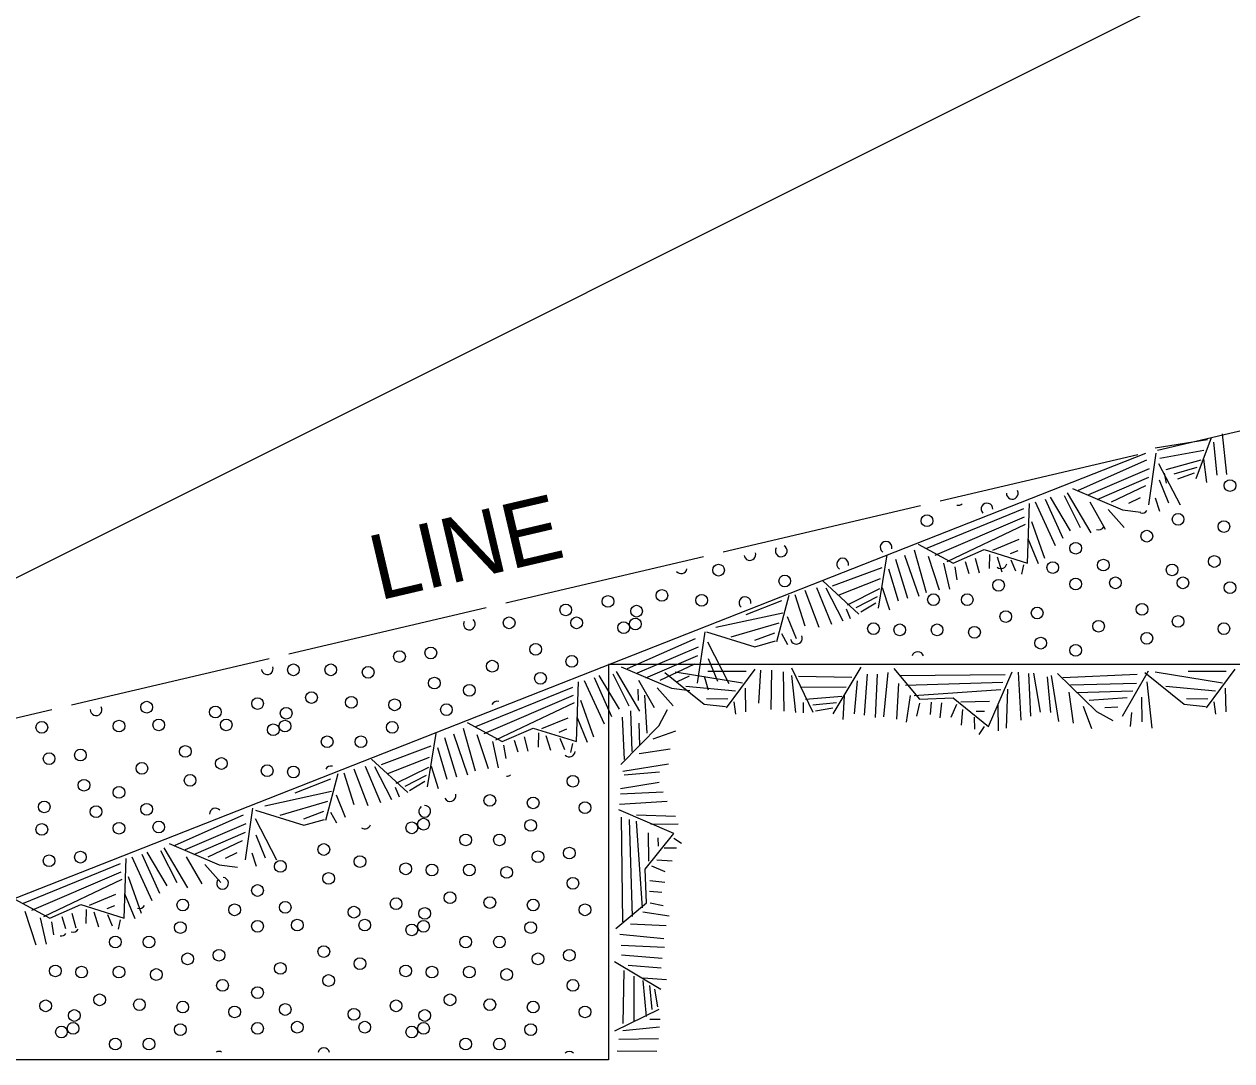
# Model space of a CAD drawing. Extents: x 1007 to 1035.5, y 1000.5 to 1021.5.
# Drawn here: x 1019.033 to 1022.755, y 1002.673 to 1005.869 of the extents above; entities that cross this region are included whole.
import ezdxf

# ---------------------------------------------------------------- set-up
doc = ezdxf.new("R2010")
doc.units = 0
doc.layers.add('Level 1', color=7, linetype='Continuous')

msp = doc.modelspace()

# ---------------------------------------------------------------- linework, layer by layer
at = {"layer": 'Level 1'}
for p, q in [((1016.3883, 1002.8528), (1028.0346, 1008.6768)), ((1014.7103, 1001.4849), (1022.4896, 1004.5465)), ((1025.0903, 1003.8949), (1020.834, 1003.8949)), ((1020.834, 1003.8949), (1020.834, 1002.6762)), ((1020.834, 1002.6762), (1017.7831, 1002.6762))]:
    msp.add_line(p, q, dxfattribs=at)
for points in [[(1023.1341, 1004.6978), (1022.5256, 1004.5549)], [(1022.5188, 1004.5628), (1022.6803, 1004.5888)], [(1022.6909, 1004.5938), (1022.6436, 1004.4674)], [(1022.6986, 1004.5803), (1022.7083, 1004.4785)], [(1022.7256, 1004.606), (1022.7385, 1004.4802)], [(1022.4648, 1004.5407), (1021.8563, 1004.3979)], [(1022.5206, 1004.5459), (1022.4977, 1004.3872)], [(1022.5333, 1004.5313), (1022.6685, 1004.5559)], [(1022.2827, 1004.4322), (1022.4925, 1004.5255)], [(1022.5293, 1004.5148), (1022.5952, 1004.3868)], [(1022.5524, 1004.4963), (1022.6606, 1004.5261)], [(1022.5774, 1004.483), (1022.6486, 1004.5032)], [(1022.6681, 1004.5276), (1022.6764, 1004.4556)], [(1022.3139, 1004.4193), (1022.5013, 1004.4992)], [(1022.3397, 1004.4039), (1022.4993, 1004.4724)], [(1022.5464, 1004.4851), (1022.5527, 1004.4537)], [(1022.5888, 1004.4669), (1022.64, 1004.4854)], [(1022.2635, 1004.4373), (1022.418, 1004.3718), (1022.4747, 1004.3648)], [(1022.3839, 1004.3965), (1022.4903, 1004.4469)], [(1022.531, 1004.4638), (1022.5601, 1004.3936)], [(1021.7881, 1004.2661), (1021.8964, 1004.2074), (1021.9916, 1004.2492), (1022.1254, 1004.2072), (1022.1314, 1004.3912)], [(1022.1488, 1004.3961), (1022.2109, 1004.2619)], [(1022.1798, 1004.4048), (1022.2339, 1004.2844)], [(1022.1945, 1004.4108), (1022.2569, 1004.3069)], [(1022.2377, 1004.4158), (1022.2872, 1004.3176)], [(1022.2473, 1004.4238), (1022.32, 1004.3008)], [(1022.3168, 1004.3968), (1022.3645, 1004.3126)], [(1022.4373, 1004.3927), (1022.4736, 1004.4096)], [(1022.5191, 1004.4091), (1022.5318, 1004.3672)], [(1021.7954, 1004.3836), (1021.187, 1004.2408)], [(1021.8149, 1004.2537), (1022.1143, 1004.3754)], [(1022.3742, 1004.373), (1022.423, 1004.3175)], [(1021.841, 1004.2321), (1022.1161, 1004.3503)], [(1021.8773, 1004.2124), (1022.1189, 1004.3278)], [(1022.1374, 1004.3354), (1022.1778, 1004.2223)], [(1022.0182, 1004.2473), (1022.0995, 1004.2809)], [(1022.1264, 1004.2833), (1022.1584, 1004.2059)], [(1021.7761, 1004.2483), (1021.8133, 1004.1168)], [(1022.0723, 1004.2369), (1022.0961, 1004.2468)], [(1021.1262, 1004.2265), (1020.5177, 1004.0838)], [(1021.6919, 1004.2328), (1021.665, 1004.0682)], [(1021.7184, 1004.2201), (1021.7557, 1004.0992)], [(1021.7464, 1004.2318), (1021.79, 1004.1051)], [(1021.8185, 1004.2293), (1021.8531, 1004.1249)], [(1021.8663, 1004.2078), (1021.8845, 1004.1268)], [(1021.9333, 1004.2122), (1021.9443, 1004.1755)], [(1021.9638, 1004.2224), (1021.9759, 1004.1775)], [(1022.0083, 1004.2344), (1022.0071, 1004.1905)], [(1022.0314, 1004.2264), (1022.0458, 1004.1808)], [(1022.0737, 1004.2181), (1022.0881, 1004.1833)], [(1021.524, 1004.1373), (1021.6773, 1004.1943)], [(1021.6969, 1004.1895), (1021.7263, 1004.0917)], [(1021.901, 1004.1964), (1021.9073, 1004.1557)], [(1022.1128, 1004.2019), (1022.1069, 1004.1737)], [(1021.4745, 1004.132), (1021.5211, 1004.0197)], [(1021.494, 1004.1529), (1021.6055, 1004.05)], [(1021.5031, 1004.1309), (1021.5558, 1004.0294)], [(1021.5444, 1004.1093), (1021.6722, 1004.1598)], [(1021.6773, 1004.132), (1021.6995, 1004.063)], [(1021.3899, 1004.1076), (1021.3516, 1003.9647)], [(1021.4079, 1004.1108), (1021.4393, 1004.0139)], [(1021.439, 1004.1238), (1021.4821, 1004.01)], [(1021.57, 1004.0788), (1021.6703, 1004.129)], [(1021.5971, 1004.0705), (1021.6629, 1004.1043)], [(1020.4568, 1004.0695), (1019.8483, 1003.9267)], [(1021.2585, 1004.049), (1021.3681, 1004.0922)], [(1021.5663, 1004.0665), (1021.5786, 1004.0369)], [(1021.6113, 1004.057), (1021.658, 1004.0851)], [(1021.165, 1004.0099), (1021.3708, 1004.0544)], [(1021.2118, 1003.9807), (1021.3594, 1004.0238)], [(1021.3843, 1004.0429), (1021.4125, 1003.9747)], [(1021.1301, 1003.9959), (1021.1072, 1003.8372)], [(1021.1358, 1003.996), (1021.2848, 1003.9499)], [(1021.285, 1003.9695), (1021.3465, 1003.9928)], [(1021.3669, 1003.9903), (1021.3853, 1003.9569)], [(1020.8922, 1003.8822), (1021.102, 1003.9755)], [(1020.9234, 1003.8693), (1021.1108, 1003.9492)], [(1021.1388, 1003.9648), (1021.2047, 1003.8368)], [(1021.2848, 1003.9499), (1021.3485, 1003.9676)], [(1019.7875, 1003.9124), (1019.179, 1003.7696)], [(1020.9492, 1003.8539), (1021.1088, 1003.9224)], [(1021.1405, 1003.9138), (1021.1696, 1003.8436)], [(1020.8568, 1003.8738), (1020.9295, 1003.7508)], [(1020.873, 1003.8873), (1021.0275, 1003.8218), (1021.0842, 1003.8148)], [(1020.9934, 1003.8465), (1021.0998, 1003.8969)], [(1021.0068, 1003.8699), (1021.1285, 1003.7725)], [(1021.0391, 1003.8723), (1021.2469, 1003.8383)], [(1021.1403, 1003.8743), (1021.2582, 1003.8743)], [(1021.2842, 1003.8807), (1021.1961, 1003.7617)], [(1021.3021, 1003.8771), (1021.2958, 1003.7754)], [(1021.3358, 1003.8778), (1021.3342, 1003.7561)], [(1021.3718, 1003.8724), (1021.3739, 1003.7508)], [(1021.3976, 1003.8847), (1021.4636, 1003.7481)], [(1021.611, 1003.8864), (1021.5256, 1003.7432)], [(1021.695, 1003.87), (1021.6814, 1003.734)], [(1021.7127, 1003.8823), (1021.792, 1003.7879), (1021.8958, 1003.7919), (1022.005, 1003.7038), (1022.078, 1003.8728)], [(1022.096, 1003.8709), (1022.1046, 1003.7234)], [(1022.4968, 1003.8741), (1022.4173, 1003.7348)], [(1022.4865, 1003.8699), (1022.6082, 1003.7725)], [(1022.5188, 1003.8723), (1022.7266, 1003.8383)], [(1022.62, 1003.8743), (1022.7378, 1003.8743)], [(1022.7638, 1003.8807), (1022.6758, 1003.7617)], [(1020.3976, 1003.7161), (1020.5059, 1003.6574), (1020.6011, 1003.6992), (1020.7349, 1003.6572), (1020.7409, 1003.8412)], [(1020.7583, 1003.8461), (1020.8204, 1003.7119)], [(1020.7893, 1003.8548), (1020.8434, 1003.7344)], [(1020.804, 1003.8608), (1020.8664, 1003.7569)], [(1020.8472, 1003.8658), (1020.8967, 1003.7676)], [(1020.9263, 1003.8468), (1020.974, 1003.7626)], [(1021.0468, 1003.8427), (1021.0831, 1003.8596)], [(1021.1286, 1003.8591), (1021.1413, 1003.8172)], [(1021.398, 1003.8608), (1021.4098, 1003.7472)], [(1021.4198, 1003.8592), (1021.5833, 1003.8561)], [(1021.5998, 1003.8444), (1021.5913, 1003.7426)], [(1021.631, 1003.8649), (1021.6213, 1003.7388)], [(1021.6613, 1003.8655), (1021.6555, 1003.7318)], [(1021.7275, 1003.8368), (1021.7214, 1003.727)], [(1021.7331, 1003.8608), (1022.0563, 1003.8643)], [(1021.7494, 1003.8312), (1022.0487, 1003.8403)], [(1022.128, 1003.8677), (1022.1342, 1003.7358)], [(1022.1438, 1003.8679), (1022.1638, 1003.7483)], [(1022.1859, 1003.8568), (1022.1959, 1003.7473)], [(1022.1978, 1003.8608), (1022.2203, 1003.7195)], [(1022.2178, 1003.8672), (1022.3375, 1003.7497), (1022.3877, 1003.7224)], [(1022.2338, 1003.8554), (1022.4632, 1003.8654)], [(1022.2581, 1003.832), (1022.4616, 1003.8377)], [(1022.4934, 1003.842), (1022.5079, 1003.6988)], [(1020.4244, 1003.7037), (1020.7238, 1003.8254)], [(1020.4505, 1003.6821), (1020.7256, 1003.8003)], [(1020.9258, 1003.7843), (1020.9248, 1003.8187)], [(1020.9533, 1003.6835), (1020.9453, 1003.801)], [(1020.9837, 1003.823), (1021.0325, 1003.7675)], [(1021.0719, 1003.8278), (1021.2251, 1003.8139)], [(1021.2553, 1003.8225), (1021.2564, 1003.7487)], [(1021.4285, 1003.8256), (1021.5659, 1003.8258)], [(1021.4411, 1003.7878), (1021.5528, 1003.7978)], [(1021.5605, 1003.798), (1021.5558, 1003.7257)], [(1021.764, 1003.7993), (1021.7514, 1003.7173)], [(1021.776, 1003.7996), (1022.0431, 1003.8183)], [(1022.0632, 1003.8187), (1022.0592, 1003.6987)], [(1022.2525, 1003.81), (1022.2661, 1003.7143)], [(1022.2764, 1003.8083), (1022.45, 1003.8135)], [(1022.5516, 1003.8278), (1022.7048, 1003.8139)], [(1022.7349, 1003.8225), (1022.7361, 1003.7487)], [(1020.4868, 1003.6624), (1020.7284, 1003.7778)], [(1020.7469, 1003.7854), (1020.7873, 1003.6723)], [(1021.1285, 1003.7725), (1021.1943, 1003.7656)], [(1021.1359, 1003.7906), (1021.2017, 1003.7897)], [(1021.2198, 1003.78), (1021.2247, 1003.7422)], [(1021.4332, 1003.7778), (1021.4338, 1003.7458)], [(1021.4633, 1003.7703), (1021.5369, 1003.7775)], [(1021.4716, 1003.7524), (1021.5253, 1003.7615)], [(1021.7923, 1003.776), (1021.7832, 1003.7358)], [(1021.8281, 1003.7788), (1021.8248, 1003.7407)], [(1021.8602, 1003.7772), (1021.855, 1003.731)], [(1021.906, 1003.772), (1021.8888, 1003.7317)], [(1021.9198, 1003.7804), (1022.0078, 1003.7819)], [(1022.0338, 1003.7742), (1022.0352, 1003.6905)], [(1022.2972, 1003.7668), (1022.3223, 1003.6973)], [(1022.3148, 1003.7852), (1022.4323, 1003.7931)], [(1022.3631, 1003.762), (1022.4031, 1003.7645)], [(1022.4763, 1003.7939), (1022.4778, 1003.7179)], [(1022.6082, 1003.7725), (1022.674, 1003.7656)], [(1022.6156, 1003.7906), (1022.6813, 1003.7897)], [(1022.6994, 1003.78), (1022.7043, 1003.7422)], [(1019.1182, 1003.7553), (1018.5098, 1003.6125)], [(1020.6277, 1003.6973), (1020.709, 1003.7309)], [(1020.7359, 1003.7333), (1020.7679, 1003.6559)], [(1020.8712, 1003.5864), (1020.9888, 1003.7062), (1021.0159, 1003.7563)], [(1020.8829, 1003.6024), (1020.8773, 1003.7323)], [(1020.9063, 1003.6268), (1020.9028, 1003.7523)], [(1021.9246, 1003.7562), (1021.9212, 1003.7083)], [(1021.9608, 1003.7328), (1021.9615, 1003.6953)], [(1021.9665, 1003.7509), (1021.9922, 1003.7513)], [(1022.4452, 1003.7473), (1022.4417, 1003.7037)], [(1020.3856, 1003.6983), (1020.4228, 1003.5668)], [(1020.6178, 1003.6844), (1020.6166, 1003.6405)], [(1020.6818, 1003.6869), (1020.7056, 1003.6968)], [(1020.9301, 1003.6451), (1020.928, 1003.7145)], [(1020.9715, 1003.6658), (1021.041, 1003.6909)], [(1021.9913, 1003.7035), (1021.9754, 1003.6793)], [(1020.3014, 1003.6828), (1020.2745, 1003.5182)], [(1020.3279, 1003.6701), (1020.3652, 1003.5492)], [(1020.3559, 1003.6818), (1020.3995, 1003.5551)], [(1020.428, 1003.6793), (1020.4626, 1003.5749)], [(1020.4758, 1003.6578), (1020.494, 1003.5768)], [(1020.5105, 1003.6464), (1020.5168, 1003.6057)], [(1020.5428, 1003.6622), (1020.5538, 1003.6255)], [(1020.5733, 1003.6724), (1020.5854, 1003.6275)], [(1020.6409, 1003.6764), (1020.6553, 1003.6308)], [(1020.6832, 1003.6681), (1020.6976, 1003.6333)], [(1020.7223, 1003.6519), (1020.7164, 1003.6237)], [(1020.1335, 1003.5873), (1020.2868, 1003.6443)], [(1020.1539, 1003.5593), (1020.2817, 1003.6098)], [(1020.3064, 1003.6395), (1020.3358, 1003.5417)], [(1020.9283, 1003.6212), (1021.0242, 1003.6348)], [(1020.0485, 1003.5738), (1020.0916, 1003.46)], [(1020.084, 1003.582), (1020.1306, 1003.4697)], [(1020.1035, 1003.6029), (1020.215, 1003.5)], [(1020.1126, 1003.5809), (1020.1653, 1003.4794)], [(1020.1795, 1003.5288), (1020.2798, 1003.579)], [(1020.2868, 1003.582), (1020.309, 1003.513)], [(1020.8777, 1003.5664), (1021.0188, 1003.5889)], [(1019.868, 1003.499), (1019.9776, 1003.5422)], [(1019.9994, 1003.5576), (1019.9611, 1003.4147)], [(1020.0174, 1003.5608), (1020.0488, 1003.4639)], [(1020.2066, 1003.5205), (1020.2724, 1003.5543)], [(1020.2208, 1003.507), (1020.2675, 1003.5351)], [(1020.8816, 1003.5546), (1020.9912, 1003.5646)], [(1019.7745, 1003.4599), (1019.9803, 1003.5044)], [(1020.1758, 1003.5165), (1020.1881, 1003.4869)], [(1020.8705, 1003.5125), (1020.99, 1003.5325)], [(1020.8707, 1003.4967), (1021.0025, 1003.5028)], [(1019.8213, 1003.4307), (1019.9689, 1003.4738)], [(1019.9938, 1003.4929), (1020.022, 1003.4247)], [(1020.8674, 1003.4647), (1021.015, 1003.4733)], [(1019.4983, 1003.3381), (1019.7082, 1003.4314)], [(1019.7363, 1003.4518), (1019.7133, 1003.2931)], [(1019.7453, 1003.446), (1019.8943, 1003.3999)], [(1019.8945, 1003.4195), (1019.956, 1003.4428)], [(1019.9764, 1003.4403), (1019.9948, 1003.4069)], [(1020.8562, 1003.0813), (1020.9504, 1003.1607), (1020.9465, 1003.2645), (1021.0347, 1003.3737), (1020.8657, 1003.4467)], [(1020.8776, 1003.1018), (1020.874, 1003.4249)], [(1020.9197, 1003.4318), (1021.0397, 1003.4278)], [(1019.5296, 1003.3252), (1019.7169, 1003.4051)], [(1019.7449, 1003.4208), (1019.8108, 1003.2928)], [(1019.8943, 1003.3999), (1019.958, 1003.4176)], [(1020.9072, 1003.1181), (1020.8981, 1003.4173)], [(1020.9388, 1003.1447), (1020.9201, 1003.4118)], [(1020.9642, 1003.4024), (1021.0479, 1003.4038)], [(1019.5553, 1003.3098), (1019.7149, 1003.3783)], [(1019.5996, 1003.3024), (1019.706, 1003.3528)], [(1019.7467, 1003.3698), (1019.7758, 1003.2995)], [(1020.958, 1003.2885), (1020.9565, 1003.3765)], [(1020.9875, 1003.3352), (1020.9871, 1003.3608)], [(1021.0349, 1003.3599), (1021.059, 1003.3441)], [(1019.4102, 1003.3167), (1019.4726, 1003.2128)], [(1019.4533, 1003.3218), (1019.5028, 1003.2235)], [(1019.4629, 1003.3298), (1019.5357, 1003.2067)], [(1019.4792, 1003.3432), (1019.6337, 1003.2777), (1019.6903, 1003.2708)], [(1019.6529, 1003.2986), (1019.6893, 1003.3155)], [(1019.7348, 1003.315), (1019.7474, 1003.2731)], [(1021.0055, 1003.3295), (1021.0431, 1003.3302)], [(1019.0038, 1003.172), (1019.1121, 1003.1133), (1019.2073, 1003.1551), (1019.3411, 1003.1131), (1019.3471, 1003.2971)], [(1019.0306, 1003.1596), (1019.33, 1003.2813)], [(1019.3645, 1003.302), (1019.4266, 1003.1678)], [(1019.3955, 1003.3107), (1019.4496, 1003.1903)], [(1019.5324, 1003.3027), (1019.5802, 1003.2185)], [(1019.5898, 1003.2789), (1019.6387, 1003.2234)], [(1020.9663, 1003.2747), (1021.0068, 1003.2574)], [(1020.9823, 1003.2933), (1021.0301, 1003.2898)], [(1019.0567, 1003.138), (1019.3318, 1003.2562)], [(1019.3531, 1003.2413), (1019.3934, 1003.1283)], [(1019.0929, 1003.1183), (1019.3346, 1003.2337)], [(1020.9612, 1003.2288), (1021.0074, 1003.2237)], [(1019.2338, 1003.1532), (1019.3152, 1003.1868)], [(1019.3421, 1003.1892), (1019.3741, 1003.1118)], [(1020.9596, 1003.1968), (1020.9977, 1003.1935)], [(1019.0342, 1003.1352), (1019.0688, 1003.0308)], [(1019.1795, 1003.1283), (1019.1916, 1003.0834)], [(1019.224, 1003.1403), (1019.2228, 1003.0964)], [(1019.2471, 1003.1323), (1019.2615, 1003.0867)], [(1019.288, 1003.1428), (1019.3118, 1003.1527)], [(1020.939, 1003.1327), (1021.0211, 1003.1201)], [(1020.9623, 1003.1609), (1021.0026, 1003.1518)], [(1019.0819, 1003.1138), (1019.1002, 1003.0328)], [(1019.1167, 1003.1023), (1019.123, 1003.0616)], [(1019.149, 1003.1181), (1019.16, 1003.0814)], [(1019.2893, 1003.124), (1019.3038, 1003.0893)], [(1019.3284, 1003.1078), (1019.3226, 1003.0796)], [(1020.9016, 1003.0962), (1021.0113, 1003.0901)], [(1020.8684, 1003.0637), (1021.0044, 1003.0501)], [(1020.8728, 1003.03), (1021.0067, 1003.0242)], [(1020.8519, 1002.9797), (1020.9952, 1002.8943)], [(1020.8735, 1002.9997), (1020.9996, 1002.99)], [(1020.8793, 1002.7884), (1020.8823, 1002.952)], [(1020.894, 1002.9685), (1020.9958, 1002.96)], [(1020.9128, 1002.7972), (1020.9126, 1002.9346)], [(1020.9403, 1002.9292), (1021.0127, 1002.9245)], [(1020.9506, 1002.8098), (1020.9405, 1002.9214)], [(1020.9682, 1002.8319), (1020.9609, 1002.9056)], [(1020.9859, 1002.8403), (1020.9769, 1002.8939)], [(1020.8537, 1002.7663), (1020.9903, 1002.8323)], [(1020.9606, 1002.8018), (1020.9926, 1002.8024)], [(1020.8775, 1002.7667), (1020.9913, 1002.7784)], [(1020.866, 1002.7405), (1020.9876, 1002.7426)], [(1020.8607, 1002.7044), (1020.9823, 1002.7028)]]:
    msp.add_lwpolyline(points, dxfattribs=at)
for centre in [(1022.7492, 1004.4465), (1021.8154, 1004.3381), (1022.5894, 1004.3425), (1022.7305, 1004.3202), (1022.4929, 1004.2905), (1022.2737, 1004.2533), (1022.203, 1004.1938), (1022.359, 1004.2013), (1022.7009, 1004.2125), (1021.1729, 1004.1858), (1021.377, 1004.1523), (1022.5709, 1004.1865), (1022.0359, 1004.1392), (1022.2737, 1004.143), (1022.3962, 1004.1467), (1022.6042, 1004.1467), (1022.7492, 1004.1318), (1020.832, 1004.0893), (1020.9982, 1004.1078), (1021.1209, 1004.0929), (1021.8354, 1004.0947), (1021.9394, 1004.0947), (1020.702, 1004.0633), (1020.9202, 1004.0594), (1022.0582, 1004.0427), (1022.1549, 1004.0538), (1022.478, 1004.065), (1020.5274, 1004.0234), (1020.7354, 1004.0234), (1020.8804, 1004.0086), (1020.9165, 1004.0198), (1021.6505, 1004.0055), (1021.7314, 1004.0018), (1021.8465, 1004.0018), (1022.3442, 1004.013), (1022.5894, 1004.0278), (1022.7305, 1004.0055), (1021.9617, 1003.9943), (1022.4929, 1003.9758), (1020.286, 1003.9306), (1020.6092, 1003.9418), (1022.1659, 1003.9608), (1022.2737, 1003.9387), (1020.1894, 1003.9194), (1020.4754, 1003.8898), (1020.7205, 1003.9046), (1019.8625, 1003.8786), (1019.9777, 1003.8786), (1020.0929, 1003.8711), (1020.624, 1003.8526), (1020.297, 1003.8376), (1020.4049, 1003.8154), (1019.9182, 1003.7931), (1020.0409, 1003.7783), (1019.4102, 1003.7634), (1019.622, 1003.7486), (1019.752, 1003.7746), (1019.8402, 1003.7448), (1020.1745, 1003.7708), (1020.3342, 1003.7559), (1019.3249, 1003.7051), (1019.4474, 1003.7088), (1019.6554, 1003.7088), (1019.8365, 1003.7051), (1019.087, 1003.7013), (1019.8004, 1003.6939), (1020.167, 1003.7013), (1019.9665, 1003.6568), (1020.0705, 1003.6568), (1019.1094, 1003.6048), (1019.206, 1003.6159), (1019.5292, 1003.6271), (1019.3954, 1003.5751), (1019.6405, 1003.5899), (1019.7817, 1003.5676), (1019.8625, 1003.5639), (1019.217, 1003.5229), (1019.544, 1003.5379), (1020.724, 1003.5353), (1019.3249, 1003.5008), (1019.0945, 1003.4561), (1019.4102, 1003.4488), (1020.4679, 1003.476), (1020.6015, 1003.4685), (1020.7612, 1003.4537), (1019.2542, 1003.4413), (1019.087, 1003.3866), (1019.3249, 1003.3904), (1019.4474, 1003.3941), (1020.2274, 1003.3917), (1020.2635, 1003.4028), (1020.594, 1003.399), (1020.3935, 1003.3545), (1020.4975, 1003.3545), (1019.206, 1003.3013), (1019.9562, 1003.3248), (1020.6164, 1003.3025), (1020.713, 1003.3137), (1019.1094, 1003.2901), (1019.8224, 1003.2728), (1020.0675, 1003.2877), (1020.2087, 1003.2653), (1020.2895, 1003.2617), (1020.4047, 1003.2617), (1019.971, 1003.2357), (1020.5199, 1003.2542), (1020.724, 1003.2207), (1019.7519, 1003.1985), (1019.5215, 1003.1538), (1019.8372, 1003.1465), (1020.179, 1003.1577), (1020.3452, 1003.1762), (1020.4679, 1003.1613), (1020.6015, 1003.1538), (1019.6812, 1003.139), (1020.049, 1003.1317), (1020.2672, 1003.1278), (1020.7612, 1003.139), (1019.514, 1003.0843), (1019.7519, 1003.0882), (1019.8744, 1003.0918), (1020.0824, 1003.0918), (1020.2274, 1003.077), (1020.2635, 1003.0882), (1020.594, 1003.0843), (1019.3135, 1003.0398), (1019.4175, 1003.0398), (1020.3935, 1003.0398), (1020.4975, 1003.0398), (1019.633, 1002.999), (1019.9562, 1003.0102), (1020.713, 1002.999), (1019.5364, 1002.9878), (1020.0675, 1002.973), (1020.6164, 1002.9878), (1019.1287, 1002.9507), (1019.2095, 1002.947), (1019.3247, 1002.947), (1019.4399, 1002.9395), (1019.8224, 1002.9582), (1019.971, 1002.921), (1020.2087, 1002.9507), (1020.2895, 1002.947), (1020.4047, 1002.947), (1020.5199, 1002.9395), (1019.644, 1002.906), (1019.7519, 1002.8838), (1020.724, 1002.906), (1019.2652, 1002.8615), (1019.3879, 1002.8467), (1020.3452, 1002.8615), (1020.4679, 1002.8467), (1019.099, 1002.843), (1019.1872, 1002.8132), (1019.5215, 1002.8392), (1019.6812, 1002.8243), (1019.8372, 1002.8318), (1020.049, 1002.817), (1020.179, 1002.843), (1020.2672, 1002.8132), (1020.6015, 1002.8392), (1020.7612, 1002.8243), (1019.1835, 1002.7735), (1019.7519, 1002.7735), (1019.8744, 1002.7772), (1020.0824, 1002.7772), (1020.2635, 1002.7735), (1019.1474, 1002.7623), (1019.514, 1002.7697), (1020.2274, 1002.7623), (1020.594, 1002.7697), (1019.3135, 1002.7252), (1019.4175, 1002.7252), (1020.3935, 1002.7252), (1020.4975, 1002.7252)]:
    msp.add_circle(centre, 0.0181, dxfattribs=at)
for centre, start, end in [((1022.0782, 1004.4224), 178.9809, 27.6536), ((1022.0002, 1004.3741), 357.6715, 224.8869), ((1021.912, 1004.4039), 254.3086, 312.3259), ((1022.478, 1004.3797), 254.1856, 327.4575), ((1022.3442, 1004.3277), 249.009, 332.6341), ((1021.366, 1004.2453), 148.0537, 58.5809), ((1021.6892, 1004.2564), 345.9142, 236.6441), ((1021.2694, 1004.2341), 188.7676, 17.8669), ((1021.5554, 1004.2044), 345.4657, 237.0927), ((1022.0434, 1004.2087), 231.3263, 350.3168), ((1021.0577, 1004.1933), 218.1517, 348.4828), ((1021.2545, 1004.0854), 351.9086, 230.6498), ((1020.4049, 1004.0198), 156.3221, 50.3124), ((1021.4129, 1003.9758), 187.0998, 23.9699), ((1021.787, 1003.9163), 15.7219, 163.953), ((1019.7817, 1003.8823), 188.0495, 18.3318), ((1019.2542, 1003.7559), 179.5918, 26.7895), ((1020.4902, 1003.7634), 71.6222, 150.8841), ((1020.713, 1003.6283), 224.8773, 354.4605), ((1019.9777, 1003.5639), 72.4023, 150.1041), ((1020.5199, 1003.5688), 267.1038, 312.2339), ((1020.2672, 1003.4425), 127.1042, 92.2336), ((1020.3452, 1003.4908), 206.101, 13.2368), ((1019.622, 1003.4339), 41.6702, 180.8362), ((1020.0824, 1003.4065), 237.484, 341.8537), ((1019.644, 1003.2207), 134.6314, 84.7063), ((1019.3879, 1003.1613), 250.3274, 329.0103), ((1019.1474, 1003.077), 258.8043, 320.5335), ((1019.1835, 1003.0882), 249.7192, 329.6186), ((1019.633, 1002.6843), 62.7978, 116.8513), ((1019.9562, 1002.6955), 12.4108, 167.2383), ((1020.713, 1002.6843), 44.8743, 134.7748)]:
    msp.add_arc(centre, 0.0181, start, end, dxfattribs=at)

# ---------------------------------------------------------------- texts
msp.add_text('LINE', height=0.2, rotation=13.2025, dxfattribs=at).set_placement((1020.1266, 1004.092))

doc.saveas('drawing.dxf')
